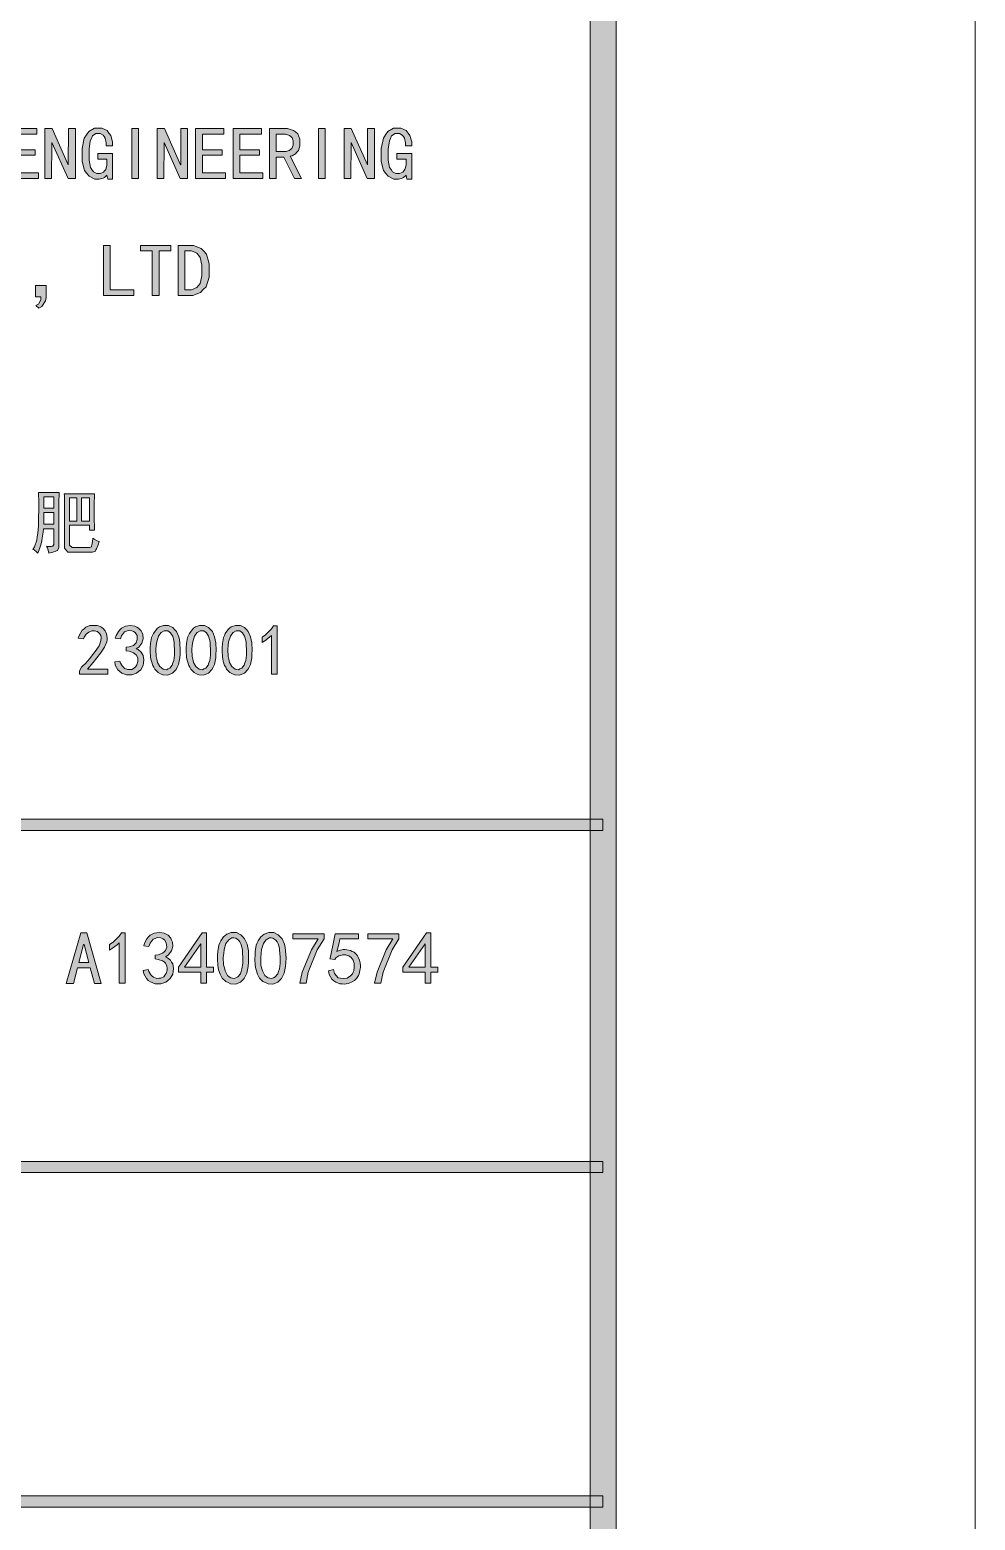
# Model space of a CAD drawing. Header units: millimetres. Extents: x 0 to 586, y 0 to 414.
# Drawn here: x 560.59 to 585.63, y 332.33 to 371.81 of the extents above; entities that cross this region are included whole.
import ezdxf

# ---------------------------------------------------------------- set-up
doc = ezdxf.new("R2010")
doc.units = ezdxf.units.MM

msp = doc.modelspace()

# ---------------------------------------------------------------- hatches: boundary and pattern name
h = msp.add_hatch(color=0)
h.dxf.hatch_style = 2
h.paths.add_polyline_path([(576.117861, 9.514417), (575.429944, 10.205861), (575.429944, 403.877639), (576.117861, 404.569083)])
h = msp.add_hatch(color=0)
h.dxf.hatch_style = 2
h.paths.add_polyline_path([(560.817889, 367.873139), (560.031194, 367.873139), (560.031194, 369.196056), (560.779083, 369.196056), (560.779083, 369.047889), (560.207583, 369.047889), (560.207583, 368.638667), (560.733222, 368.638667), (560.733222, 368.4905), (560.207583, 368.4905), (560.207583, 368.021306), (560.817889, 368.021306)])
h = msp.add_hatch(color=0)
h.dxf.hatch_style = 2
h.paths.add_polyline_path([(561.795083, 367.873139), (561.601056, 367.873139), (561.174194, 368.832694), (561.167139, 367.873139), (560.99075, 367.873139), (560.99075, 369.196056), (561.18125, 369.196056), (561.608111, 368.2365), (561.615167, 369.196056), (561.795083, 369.196056)])
h = msp.add_hatch(color=0)
h.dxf.hatch_style = 2
h.paths.add_polyline_path([(562.782861, 367.8555), (562.652333, 367.8555), (562.631167, 367.964861), (562.613528, 367.943694), (562.567667, 367.904889), (562.532389, 367.88725), (562.500639, 367.873139), (562.430083, 367.8555), (562.391278, 367.8555), (562.310139, 367.8555), (562.161972, 367.933111), (562.098472, 368.007194), (562.034972, 368.084806), (561.971472, 368.324694), (561.971472, 368.4905), (561.971472, 368.673944), (562.031444, 368.945583), (562.087889, 369.033778), (562.147861, 369.121972), (562.303083, 369.210167), (562.405389, 369.210167), (562.493583, 369.210167), (562.634694, 369.146667), (562.684083, 369.079639), (562.733472, 369.012611), (562.782861, 368.843278), (562.782861, 368.737444), (562.613528, 368.737444), (562.613528, 368.822111), (562.588833, 368.942056), (562.560611, 368.984389), (562.532389, 369.023194), (562.454778, 369.065528), (562.405389, 369.065528), (562.341889, 369.065528), (562.250167, 369.002028), (562.218417, 368.935), (562.190194, 368.8715), (562.158444, 368.656306), (562.158444, 368.508139), (562.158444, 368.3635), (562.19725, 368.165944), (562.236056, 368.113028), (562.274861, 368.056583), (562.363056, 368.003667), (562.412444, 368.003667), (562.461833, 368.003667), (562.542972, 368.042472), (562.571194, 368.07775), (562.599417, 368.113028), (562.631167, 368.229444), (562.631167, 368.307056), (562.631167, 368.391722), (562.391278, 368.391722), (562.391278, 368.536361), (562.782861, 368.536361)])
h = msp.add_hatch(color=0)
h.dxf.hatch_style = 2
h.paths.add_polyline_path([(563.463722, 367.873139), (563.287333, 367.873139), (563.287333, 369.196056), (563.463722, 369.196056)])
h = msp.add_hatch(color=0)
h.dxf.hatch_style = 2
h.paths.add_polyline_path([(564.765472, 367.873139), (564.571444, 367.873139), (564.144583, 368.832694), (564.137528, 367.873139), (563.961139, 367.873139), (563.961139, 369.196056), (564.155167, 369.196056), (564.5785, 368.2365), (564.589083, 368.2365), (564.589083, 369.196056), (564.765472, 369.196056)])
h = msp.add_hatch(color=0)
h.dxf.hatch_style = 2
h.paths.add_polyline_path([(565.770889, 367.873139), (564.980667, 367.873139), (564.980667, 369.196056), (565.732083, 369.196056), (565.732083, 369.047889), (565.160583, 369.047889), (565.160583, 368.638667), (565.686222, 368.638667), (565.686222, 368.4905), (565.160583, 368.4905), (565.160583, 368.021306), (565.770889, 368.021306)])
h = msp.add_hatch(color=0)
h.dxf.hatch_style = 2
h.paths.add_polyline_path([(566.762194, 367.873139), (565.971972, 367.873139), (565.971972, 369.196056), (566.723389, 369.196056), (566.723389, 369.047889), (566.151889, 369.047889), (566.151889, 368.638667), (566.677528, 368.638667), (566.677528, 368.4905), (566.151889, 368.4905), (566.151889, 368.021306), (566.762194, 368.021306)])
h = msp.add_hatch(color=0)
h.paths.add_polyline_path([(567.781722, 367.873139), (567.598278, 367.873139), (567.319583, 368.444639), (567.1185, 368.444639), (567.1185, 367.873139), (566.938583, 367.873139), (566.938583, 369.196056), (567.326639, 369.196056), (567.418361, 369.196056), (567.570056, 369.150194), (567.630028, 369.107861), (567.686472, 369.062), (567.742917, 368.917361), (567.742917, 368.815056), (567.742917, 368.737444), (567.704111, 368.6175), (567.665306, 368.575167), (567.630028, 368.532833), (567.538306, 368.479917), (567.488917, 368.469333)])
h.paths.add_polyline_path([(567.566528, 368.815056), (567.566528, 368.8715), (567.534778, 368.956167), (567.4995, 368.987917), (567.46775, 369.016139), (567.361917, 369.047889), (567.287833, 369.047889), (567.1185, 369.047889), (567.1185, 368.592806), (567.333694, 368.592806), (567.379556, 368.592806), (567.460694, 368.6175), (567.495972, 368.642194), (567.53125, 368.666889), (567.566528, 368.755083)])
h = msp.add_hatch(color=0)
h.dxf.hatch_style = 2
h.paths.add_polyline_path([(568.416722, 367.873139), (568.240333, 367.873139), (568.240333, 369.196056), (568.416722, 369.196056)])
h = msp.add_hatch(color=0)
h.dxf.hatch_style = 2
h.paths.add_polyline_path([(569.718472, 367.873139), (569.524444, 367.873139), (569.097583, 368.832694), (569.090528, 367.873139), (568.914139, 367.873139), (568.914139, 369.196056), (569.104639, 369.196056), (569.5315, 368.2365), (569.538556, 369.196056), (569.718472, 369.196056)])
h = msp.add_hatch(color=0)
h.dxf.hatch_style = 2
h.paths.add_polyline_path([(570.70625, 367.8555), (570.575722, 367.8555), (570.554556, 367.964861), (570.536917, 367.943694), (570.487528, 367.904889), (570.455778, 367.88725), (570.424028, 367.873139), (570.353472, 367.8555), (570.314667, 367.8555), (570.233528, 367.8555), (570.085361, 367.933111), (570.021861, 368.007194), (569.958361, 368.084806), (569.894861, 368.324694), (569.894861, 368.4905), (569.894861, 368.673944), (569.954833, 368.945583), (570.011278, 369.033778), (570.07125, 369.121972), (570.226472, 369.210167), (570.328778, 369.210167), (570.416972, 369.210167), (570.558083, 369.146667), (570.607472, 369.079639), (570.656861, 369.012611), (570.70625, 368.843278), (570.70625, 368.737444), (570.536917, 368.737444), (570.536917, 368.822111), (570.512222, 368.942056), (570.484, 368.984389), (570.455778, 369.023194), (570.378167, 369.065528), (570.328778, 369.065528), (570.265278, 369.065528), (570.173556, 369.002028), (570.141806, 368.935), (570.113583, 368.8715), (570.081833, 368.656306), (570.081833, 368.508139), (570.081833, 368.3635), (570.120639, 368.165944), (570.159444, 368.113028), (570.19825, 368.056583), (570.286444, 368.003667), (570.335833, 368.003667), (570.385222, 368.003667), (570.466361, 368.042472), (570.494583, 368.07775), (570.522806, 368.113028), (570.554556, 368.229444), (570.554556, 368.307056), (570.554556, 368.391722), (570.314667, 368.391722), (570.314667, 368.536361), (570.70625, 368.536361)])
h = msp.add_hatch(color=0)
h.dxf.hatch_style = 2
h.paths.add_polyline_path([(563.347306, 364.779278), (562.542972, 364.779278), (562.542972, 366.102194), (562.719361, 366.102194), (562.719361, 364.927444), (563.347306, 364.927444)])
h = msp.add_hatch(color=0)
h.dxf.hatch_style = 2
h.paths.add_polyline_path([(564.320972, 365.957556), (564.014056, 365.957556), (564.014056, 364.779278), (563.834139, 364.779278), (563.834139, 365.957556), (563.523694, 365.957556), (563.523694, 366.102194), (564.320972, 366.102194)])
h = msp.add_hatch(color=0)
h.paths.add_polyline_path([(565.336972, 365.438972), (565.336972, 365.259056), (565.259361, 365.008583), (565.185278, 364.930972), (565.107667, 364.856889), (564.906583, 364.779278), (564.779583, 364.779278), (564.515, 364.779278), (564.515, 366.102194), (564.779583, 366.102194), (564.920694, 366.102194), (565.132361, 366.024583), (565.199389, 365.9505), (565.266417, 365.872889), (565.336972, 365.615361)])
h.paths.add_polyline_path([(565.15, 365.438972), (565.15, 365.580083), (565.104139, 365.781167), (565.058278, 365.841139), (565.012417, 365.897583), (564.871306, 365.957556), (564.779583, 365.957556), (564.694917, 365.957556), (564.694917, 364.927444), (564.779583, 364.927444), (564.871306, 364.927444), (565.012417, 364.983889), (565.058278, 365.040333), (565.104139, 365.096778), (565.15, 365.294333)])
h = msp.add_hatch(color=0)
h.dxf.hatch_style = 2
h.paths.add_polyline_path([(560.740278, 365.036806), (561.018972, 365.036806), (561.018972, 364.726361), (561.004861, 364.631111), (560.909611, 364.486472), (560.824944, 364.440611), (560.747333, 364.511167), (560.817889, 364.549972), (560.884917, 364.662861), (560.884917, 364.740472), (560.740278, 364.740472)])
h = msp.add_hatch(color=0)
h.paths.add_polyline_path([(561.033083, 358.136472), (561.078944, 358.129417), (561.153028, 358.129417), (561.177722, 358.132944), (561.202417, 358.14), (561.227111, 358.182333), (561.227111, 358.224667), (561.227111, 358.595083), (560.951944, 358.595083), (560.941361, 358.506889), (560.920194, 358.344611), (560.906083, 358.274056), (560.891972, 358.199972), (560.839056, 358.037694), (560.80025, 357.9495), (560.7685, 357.984778), (560.701472, 358.034167), (560.666194, 358.04475), (560.712056, 358.122361), (560.772028, 358.295222), (560.786139, 358.386944), (560.80025, 358.482194), (560.817889, 358.676222), (560.821417, 358.782056), (560.821417, 358.887889), (560.824944, 359.106611), (560.824944, 359.2195), (560.824944, 359.335917), (560.821417, 359.508778), (560.817889, 359.561694), (561.368222, 359.561694), (561.364694, 359.487611), (561.361167, 359.342972), (561.361167, 359.272417), (561.361167, 358.17175), (561.361167, 358.104722), (561.325889, 358.023583), (561.294139, 358.009472), (561.258861, 357.991833), (561.160083, 357.963611), (561.093056, 357.9495), (561.082472, 357.991833), (561.05425, 358.087083)])
h.paths.add_polyline_path([(561.227111, 358.722083), (561.227111, 359.029), (560.959, 359.029), (560.959, 358.722083)])
h.paths.add_polyline_path([(561.227111, 359.145417), (561.227111, 359.445278), (560.959, 359.445278), (560.959, 359.145417)])
h = msp.add_hatch(color=0)
h.paths.add_polyline_path([(562.303083, 359.519361), (562.299556, 359.484083), (562.296028, 359.258306), (562.296028, 359.064278), (562.296028, 358.87025), (562.299556, 358.619778), (562.303083, 358.559806), (562.169028, 358.559806), (562.169028, 358.693861), (561.636333, 358.693861), (561.636333, 358.224667), (561.636333, 358.161167), (561.706889, 358.097667), (561.777444, 358.097667), (562.126694, 358.097667), (562.1655, 358.097667), (562.218417, 358.118833), (562.225472, 358.143528), (562.236056, 358.164694), (562.253694, 358.263472), (562.26075, 358.344611), (562.296028, 358.319917), (562.377167, 358.281111), (562.423028, 358.259944), (562.398333, 358.175278), (562.356, 358.062389), (562.341889, 358.034167), (562.327778, 358.005944), (562.250167, 357.977722), (562.186667, 357.977722), (561.678667, 357.977722), (561.594, 357.977722), (561.509333, 358.080028), (561.509333, 358.178806), (561.509333, 359.304167), (561.509333, 359.367667), (561.505806, 359.4735), (561.502278, 359.519361)])
h.paths.add_polyline_path([(562.169028, 358.796167), (562.169028, 359.413528), (561.960889, 359.413528), (561.960889, 358.796167)])
h.paths.add_polyline_path([(561.833889, 358.796167), (561.833889, 359.413528), (561.636333, 359.413528), (561.636333, 358.796167)])
h = msp.add_hatch(color=0)
h.dxf.hatch_style = 2
h.paths.add_polyline_path([(561.900917, 354.7745), (561.904444, 354.830944), (561.957361, 354.93325), (562.003222, 354.975583), (562.052611, 355.021444), (562.176083, 355.162556), (562.250167, 355.257806), (562.32425, 355.349528), (562.423028, 355.497694), (562.444194, 355.550611), (562.465361, 355.603528), (562.483, 355.691722), (562.475944, 355.727), (562.472417, 355.765806), (562.437139, 355.825778), (562.405389, 355.850472), (562.377167, 355.875167), (562.306611, 355.896333), (562.267806, 355.892806), (562.229, 355.889278), (562.154917, 355.857528), (562.119639, 355.832833), (562.084361, 355.808139), (562.031444, 355.727), (562.013806, 355.677611), (561.869167, 355.698778), (561.900917, 355.783444), (561.978528, 355.910444), (562.024389, 355.94925), (562.07025, 355.988056), (562.179611, 356.030389), (562.243111, 356.033917), (562.278389, 356.037444), (562.345417, 356.033917), (562.377167, 356.030389), (562.405389, 356.023333), (562.468889, 355.998639), (562.500639, 355.977472), (562.532389, 355.956306), (562.581778, 355.896333), (562.602944, 355.854), (562.624111, 355.815194), (562.638222, 355.716417), (562.634694, 355.656444), (562.627639, 355.6), (562.571194, 355.462417), (562.518278, 355.381278), (562.465361, 355.303667), (562.264278, 355.053194), (562.116111, 354.880333), (562.652333, 354.880333), (562.652333, 354.746278), (561.900917, 354.746278)])
h = msp.add_hatch(color=0)
h.dxf.hatch_style = 2
h.paths.add_polyline_path([(562.839306, 355.067306), (562.973361, 355.088472), (562.987472, 355.039083), (563.036861, 354.961472), (563.068611, 354.929722), (563.100361, 354.897972), (563.185028, 354.866222), (563.234417, 354.86975), (563.287333, 354.86975), (563.364944, 354.912083), (563.396694, 354.950889), (563.424917, 354.989694), (563.453139, 355.077889), (563.449611, 355.130806), (563.446083, 355.180194), (563.40375, 355.257806), (563.368472, 355.286028), (563.333194, 355.31425), (563.220306, 355.353056), (563.142694, 355.363639), (563.142694, 355.462417), (563.220306, 355.469472), (563.333194, 355.508278), (563.368472, 355.543556), (563.40375, 355.575306), (563.4355, 355.6635), (563.431972, 355.716417), (563.428444, 355.772861), (563.382583, 355.850472), (563.336722, 355.875167), (563.290861, 355.896333), (563.195611, 355.903389), (563.146222, 355.88575), (563.096833, 355.864583), (563.015694, 355.762278), (562.987472, 355.677611), (562.853417, 355.698778), (562.874583, 355.765806), (562.938083, 355.878694), (562.976889, 355.921028), (563.015694, 355.966889), (563.121528, 356.019806), (563.188556, 356.026861), (563.255583, 356.033917), (563.372, 356.016278), (563.421389, 355.991583), (563.470778, 355.966889), (563.541333, 355.892806), (563.5625, 355.843417), (563.583667, 355.794028), (563.590722, 355.684667), (563.573083, 355.624694), (563.558972, 355.564722), (563.474306, 355.462417), (563.40375, 355.416556), (563.456667, 355.395389), (563.534278, 355.328361), (563.5625, 355.2825), (563.590722, 355.236639), (563.608361, 355.120222), (563.601306, 355.046139), (563.590722, 354.975583), (563.527222, 354.859167), (563.470778, 354.813306), (563.414333, 354.767444), (563.287333, 354.725111), (563.216778, 354.728639), (563.146222, 354.728639), (563.02275, 354.7745), (562.973361, 354.816833), (562.920444, 354.859167), (562.853417, 354.986167)])
h = msp.add_hatch(color=0)
h.paths.add_polyline_path([(563.781222, 355.455361), (563.788278, 355.554139), (563.812972, 355.712889), (563.837667, 355.769333), (563.862361, 355.825778), (563.932917, 355.921028), (563.97525, 355.959833), (564.021111, 355.995111), (564.130472, 356.033917), (564.1975, 356.033917), (564.261, 356.033917), (564.373889, 355.981), (564.423278, 355.924556), (564.472667, 355.871639), (564.532639, 355.737583), (564.550278, 355.652917), (564.564389, 355.571778), (564.574972, 355.384806), (564.567917, 355.278972), (564.560861, 355.173139), (564.525583, 355.000278), (564.493833, 354.93325), (564.462083, 354.866222), (564.366833, 354.770972), (564.303333, 354.746278), (564.239833, 354.721583), (564.112833, 354.725111), (564.049333, 354.756861), (563.985833, 354.788611), (563.897639, 354.873278), (563.872944, 354.926194), (563.844722, 354.975583), (563.809444, 355.088472), (563.798861, 355.144917), (563.788278, 355.201361), (563.777694, 355.360111)])
h.paths.add_polyline_path([(563.939972, 355.501222), (563.929389, 355.398917), (563.936444, 355.215472), (563.954083, 355.137861), (563.971722, 355.056722), (564.035222, 354.943833), (564.077556, 354.908556), (564.119889, 354.876806), (564.208083, 354.862694), (564.250417, 354.883861), (564.296278, 354.905028), (564.359778, 354.986167), (564.380944, 355.046139), (564.402111, 355.109639), (564.423278, 355.243694), (564.423278, 355.31425), (564.423278, 355.388333), (564.416222, 355.518861), (564.412694, 355.578833), (564.405639, 355.638806), (564.373889, 355.748167), (564.345667, 355.794028), (564.317444, 355.843417), (564.243361, 355.892806), (564.1975, 355.896333), (564.148111, 355.896333), (564.066972, 355.850472), (564.031694, 355.804611), (563.996417, 355.755222), (563.950556, 355.603528)])
h = msp.add_hatch(color=0)
h.paths.add_polyline_path([(564.733722, 355.455361), (564.73725, 355.554139), (564.765472, 355.712889), (564.790167, 355.769333), (564.814861, 355.825778), (564.885417, 355.921028), (564.92775, 355.959833), (564.973611, 355.995111), (565.082972, 356.033917), (565.146472, 356.033917), (565.2135, 356.033917), (565.326389, 355.981), (565.375778, 355.924556), (565.425167, 355.871639), (565.485139, 355.737583), (565.502778, 355.652917), (565.516889, 355.571778), (565.527472, 355.384806), (565.520417, 355.278972), (565.513361, 355.173139), (565.478083, 355.000278), (565.446333, 354.93325), (565.414583, 354.866222), (565.319333, 354.770972), (565.255833, 354.746278), (565.192333, 354.721583), (565.065333, 354.725111), (565.001833, 354.756861), (564.938333, 354.788611), (564.850139, 354.873278), (564.825444, 354.926194), (564.797222, 354.975583), (564.761944, 355.088472), (564.751361, 355.144917), (564.73725, 355.201361), (564.730194, 355.360111)])
h.paths.add_polyline_path([(564.892472, 355.501222), (564.881889, 355.398917), (564.888944, 355.215472), (564.906583, 355.137861), (564.924222, 355.056722), (564.987722, 354.943833), (565.030056, 354.908556), (565.072389, 354.876806), (565.160583, 354.862694), (565.202917, 354.883861), (565.248778, 354.905028), (565.312278, 354.986167), (565.333444, 355.046139), (565.354611, 355.109639), (565.375778, 355.243694), (565.375778, 355.31425), (565.375778, 355.388333), (565.368722, 355.518861), (565.365194, 355.578833), (565.358139, 355.638806), (565.326389, 355.748167), (565.298167, 355.794028), (565.269944, 355.843417), (565.195861, 355.892806), (565.146472, 355.896333), (565.100611, 355.896333), (565.019472, 355.850472), (564.984194, 355.804611), (564.948917, 355.755222), (564.903056, 355.603528)])
h = msp.add_hatch(color=0)
h.paths.add_polyline_path([(565.686222, 355.455361), (565.68975, 355.554139), (565.717972, 355.712889), (565.742667, 355.769333), (565.767361, 355.825778), (565.837917, 355.921028), (565.88025, 355.959833), (565.926111, 355.995111), (566.035472, 356.033917), (566.098972, 356.033917), (566.166, 356.033917), (566.278889, 355.981), (566.328278, 355.924556), (566.374139, 355.871639), (566.437639, 355.737583), (566.455278, 355.652917), (566.469389, 355.571778), (566.476444, 355.384806), (566.472917, 355.278972), (566.465861, 355.173139), (566.430583, 355.000278), (566.398833, 354.93325), (566.367083, 354.866222), (566.271833, 354.770972), (566.208333, 354.746278), (566.144833, 354.721583), (566.017833, 354.725111), (565.954333, 354.756861), (565.890833, 354.788611), (565.802639, 354.873278), (565.777944, 354.926194), (565.749722, 354.975583), (565.714444, 355.088472), (565.703861, 355.144917), (565.68975, 355.201361), (565.682694, 355.360111)])
h.paths.add_polyline_path([(565.844972, 355.501222), (565.830861, 355.398917), (565.841444, 355.215472), (565.859083, 355.137861), (565.876722, 355.056722), (565.940222, 354.943833), (565.982556, 354.908556), (566.024889, 354.876806), (566.113083, 354.862694), (566.155417, 354.883861), (566.201278, 354.905028), (566.264778, 354.986167), (566.285944, 355.046139), (566.307111, 355.109639), (566.328278, 355.243694), (566.328278, 355.31425), (566.328278, 355.388333), (566.321222, 355.518861), (566.317694, 355.578833), (566.310639, 355.638806), (566.278889, 355.748167), (566.250667, 355.794028), (566.222444, 355.843417), (566.148361, 355.892806), (566.098972, 355.896333), (566.053111, 355.896333), (565.971972, 355.850472), (565.936694, 355.804611), (565.901417, 355.755222), (565.855556, 355.603528)])
h = msp.add_hatch(color=0)
h.dxf.hatch_style = 2
h.paths.add_polyline_path([(566.987972, 355.772861), (566.942111, 355.723472), (566.818639, 355.63175), (566.744556, 355.585889), (566.744556, 355.727), (566.836278, 355.7905), (566.987972, 355.942194), (567.047944, 356.026861), (567.139667, 356.026861), (567.139667, 354.746278), (566.987972, 354.746278)])
h = msp.add_hatch(color=0)
h.dxf.hatch_style = 2
h.paths.add_polyline_path([(575.772139, 350.901), (575.772139, 350.604667), (541.390417, 350.604667), (541.390417, 350.901)])
h = msp.add_hatch(color=0)
h.paths.add_polyline_path([(562.483, 346.55125), (562.299556, 346.55125), (562.190194, 346.964), (561.848, 346.964), (561.742167, 346.55125), (561.555194, 346.55125), (561.94325, 347.891806), (562.098472, 347.891806)])
h.paths.add_polyline_path([(562.151389, 347.108639), (562.027917, 347.581361), (562.013806, 347.581361), (561.886806, 347.108639)])
h = msp.add_hatch(color=0)
h.dxf.hatch_style = 2
h.paths.add_polyline_path([(562.955722, 347.627222), (562.906333, 347.577833), (562.779333, 347.482583), (562.701722, 347.433194), (562.701722, 347.581361), (562.796972, 347.648389), (562.955722, 347.803611), (563.019222, 347.891806), (563.110944, 347.891806), (563.110944, 346.561833), (562.955722, 346.561833)])
h = msp.add_hatch(color=0)
h.dxf.hatch_style = 2
h.paths.add_polyline_path([(563.590722, 346.893444), (563.728306, 346.918139), (563.745944, 346.865222), (563.795333, 346.784083), (563.830611, 346.748806), (563.865889, 346.717056), (563.954083, 346.685306), (564.003472, 346.688833), (564.056389, 346.688833), (564.141056, 346.731167), (564.169278, 346.7735), (564.201028, 346.812306), (564.22925, 346.907556), (564.225722, 346.960472), (564.222194, 347.009861), (564.179861, 347.091), (564.144583, 347.12275), (564.105778, 347.150972), (563.989361, 347.189778), (563.908222, 347.203889), (563.908222, 347.302667), (563.989361, 347.309722), (564.105778, 347.352056), (564.144583, 347.387333), (564.179861, 347.422611), (564.215139, 347.514333), (564.208083, 347.570778), (564.204556, 347.627222), (564.155167, 347.708361), (564.109306, 347.733056), (564.063444, 347.75775), (563.964667, 347.764806), (563.91175, 347.743639), (563.858833, 347.726), (563.777694, 347.616639), (563.745944, 347.528444), (563.604833, 347.549611), (563.629528, 347.620167), (563.693028, 347.736583), (563.735361, 347.782444), (563.774167, 347.828306), (563.883528, 347.88475), (563.954083, 347.891806), (564.024639, 347.898861), (564.144583, 347.881222), (564.1975, 347.856528), (564.250417, 347.831833), (564.3245, 347.754222), (564.345667, 347.701306), (564.366833, 347.648389), (564.373889, 347.5355), (564.35625, 347.472), (564.342139, 347.412028), (564.253944, 347.302667), (564.179861, 347.256806), (564.232778, 347.232111), (564.317444, 347.165083), (564.345667, 347.119222), (564.373889, 347.069833), (564.395056, 346.949889), (564.384472, 346.872278), (564.373889, 346.798194), (564.306861, 346.67825), (564.246889, 346.628861), (564.190444, 346.583), (564.059917, 346.540667), (563.985833, 346.540667), (563.91175, 346.544194), (563.78475, 346.590056), (563.728306, 346.632389), (563.675389, 346.67825), (563.604833, 346.808778)])
h = msp.add_hatch(color=0)
h.paths.add_polyline_path([(565.121778, 346.854639), (564.525583, 346.854639), (564.525583, 346.985167), (565.153528, 347.891806), (565.269944, 347.891806), (565.269944, 346.985167), (565.456917, 346.985167), (565.456917, 346.854639), (565.269944, 346.854639), (565.269944, 346.561833), (565.121778, 346.561833)])
h.paths.add_polyline_path([(565.121778, 346.985167), (565.121778, 347.599), (564.687861, 346.985167)])
h = msp.add_hatch(color=0)
h.paths.add_polyline_path([(565.56275, 347.299139), (565.566278, 347.401444), (565.598028, 347.563722), (565.622722, 347.623694), (565.647417, 347.683667), (565.717972, 347.782444), (565.763833, 347.82125), (565.809694, 347.860056), (565.926111, 347.898861), (565.993139, 347.898861), (566.060167, 347.898861), (566.180111, 347.842417), (566.2295, 347.785972), (566.278889, 347.729528), (566.345917, 347.588417), (566.360028, 347.50375), (566.377667, 347.419083), (566.384722, 347.225056), (566.381194, 347.112167), (566.374139, 347.002806), (566.335333, 346.822889), (566.303583, 346.752333), (566.268306, 346.685306), (566.169528, 346.586528), (566.106028, 346.561833), (566.039, 346.533611), (565.908472, 346.540667), (565.841444, 346.572417), (565.777944, 346.604167), (565.682694, 346.692361), (565.658, 346.745278), (565.629778, 346.801722), (565.590972, 346.914611), (565.580389, 346.974583), (565.566278, 347.034556), (565.559222, 347.196833)])
h.paths.add_polyline_path([(565.725028, 347.345), (565.714444, 347.239167), (565.7215, 347.048667), (565.742667, 346.967528), (565.760306, 346.882861), (565.823806, 346.766444), (565.869667, 346.731167), (565.915528, 346.695889), (566.003722, 346.681778), (566.049583, 346.702944), (566.098972, 346.724111), (566.166, 346.808778), (566.187167, 346.872278), (566.208333, 346.939306), (566.2295, 347.076889), (566.2295, 347.150972), (566.2295, 347.228583), (566.222444, 347.366167), (566.218917, 347.426139), (566.211861, 347.489639), (566.176583, 347.602528), (566.148361, 347.651917), (566.120139, 347.701306), (566.042528, 347.754222), (565.993139, 347.75775), (565.94375, 347.75775), (565.859083, 347.708361), (565.823806, 347.658972), (565.785, 347.609583), (565.739139, 347.450833)])
h = msp.add_hatch(color=0)
h.paths.add_polyline_path([(566.554056, 347.299139), (566.557583, 347.401444), (566.585806, 347.563722), (566.6105, 347.623694), (566.638722, 347.683667), (566.709278, 347.782444), (566.755139, 347.82125), (566.801, 347.860056), (566.917417, 347.898861), (566.984444, 347.898861), (567.051472, 347.898861), (567.167889, 347.842417), (567.220806, 347.785972), (567.270194, 347.729528), (567.337222, 347.588417), (567.351333, 347.50375), (567.365444, 347.419083), (567.376028, 347.225056), (567.368972, 347.112167), (567.365444, 347.002806), (567.326639, 346.822889), (567.294889, 346.752333), (567.259611, 346.685306), (567.160833, 346.586528), (567.097333, 346.561833), (567.030306, 346.533611), (566.899778, 346.540667), (566.83275, 346.572417), (566.765722, 346.604167), (566.674, 346.692361), (566.645778, 346.745278), (566.621083, 346.801722), (566.582278, 346.914611), (566.568167, 346.974583), (566.557583, 347.034556), (566.550528, 347.196833)])
h.paths.add_polyline_path([(566.716333, 347.345), (566.70575, 347.239167), (566.712806, 347.048667), (566.730444, 346.967528), (566.751611, 346.882861), (566.815111, 346.766444), (566.860972, 346.731167), (566.903306, 346.695889), (566.995028, 346.681778), (567.040889, 346.702944), (567.08675, 346.724111), (567.157306, 346.808778), (567.178472, 346.872278), (567.199639, 346.939306), (567.220806, 347.076889), (567.220806, 347.150972), (567.220806, 347.228583), (567.21375, 347.366167), (567.206694, 347.426139), (567.203167, 347.489639), (567.167889, 347.602528), (567.139667, 347.651917), (567.107917, 347.701306), (567.030306, 347.754222), (566.984444, 347.75775), (566.935056, 347.75775), (566.850389, 347.708361), (566.815111, 347.658972), (566.776306, 347.609583), (566.726917, 347.450833)])
h = msp.add_hatch(color=0)
h.dxf.hatch_style = 2
h.paths.add_polyline_path([(567.739389, 346.561833), (567.806417, 346.854639), (568.049833, 347.44025), (568.226222, 347.729528), (567.559472, 347.729528), (567.559472, 347.867111), (568.3885, 347.867111), (568.3885, 347.736583), (568.205056, 347.443778), (567.965167, 346.854639), (567.908722, 346.561833)])
h = msp.add_hatch(color=0)
h.dxf.hatch_style = 2
h.paths.add_polyline_path([(568.635444, 346.925194), (568.663667, 346.819361), (568.755389, 346.702944), (568.822417, 346.692361), (568.885917, 346.681778), (568.995278, 346.692361), (569.034083, 346.720583), (569.076417, 346.745278), (569.132861, 346.808778), (569.1505, 346.851111), (569.168139, 346.889917), (569.18225, 346.981639), (569.18225, 347.031028), (569.178722, 347.083944), (569.1505, 347.168611), (569.125806, 347.203889), (569.101111, 347.239167), (569.037611, 347.285028), (568.998806, 347.295611), (568.96, 347.306194), (568.875333, 347.306194), (568.825944, 347.295611), (568.776556, 347.285028), (568.698944, 347.228583), (568.667194, 347.18625), (568.536667, 347.203889), (568.543722, 347.225056), (568.617806, 347.560194), (568.681306, 347.867111), (569.291611, 347.867111), (569.291611, 347.729528), (568.797722, 347.729528), (568.780083, 347.623694), (568.741278, 347.457889), (568.720111, 347.397917), (568.780083, 347.422611), (568.885917, 347.447306), (568.938833, 347.447306), (568.988222, 347.443778), (569.083472, 347.422611), (569.129333, 347.401444), (569.178722, 347.380278), (569.24575, 347.320306), (569.266917, 347.285028), (569.288083, 347.246222), (569.319833, 347.172139), (569.326889, 347.136861), (569.337472, 347.101583), (569.344528, 347.020444), (569.344528, 346.978111), (569.341, 346.935778), (569.323361, 346.847583), (569.30925, 346.80525), (569.291611, 346.759389), (569.24575, 346.685306), (569.217528, 346.657083), (569.185778, 346.628861), (569.108167, 346.583), (569.065833, 346.565361), (569.019972, 346.547722), (568.917667, 346.533611), (568.861222, 346.537139), (568.80125, 346.540667), (568.691889, 346.583), (568.638972, 346.621806), (568.586056, 346.660611), (568.5155, 346.791139), (568.497861, 346.886389)])
h = msp.add_hatch(color=0)
h.dxf.hatch_style = 2
h.paths.add_polyline_path([(569.718472, 346.561833), (569.789028, 346.854639), (570.032444, 347.44025), (570.205306, 347.729528), (569.542083, 347.729528), (569.542083, 347.867111), (570.367583, 347.867111), (570.367583, 347.736583), (570.187667, 347.443778), (569.947778, 346.854639), (569.887806, 346.561833)])
h = msp.add_hatch(color=0)
h.paths.add_polyline_path([(571.066083, 346.854639), (570.469889, 346.854639), (570.469889, 346.985167), (571.097833, 347.891806), (571.210722, 347.891806), (571.210722, 346.985167), (571.397694, 346.985167), (571.397694, 346.854639), (571.210722, 346.854639), (571.210722, 346.561833), (571.066083, 346.561833)])
h.paths.add_polyline_path([(571.066083, 346.985167), (571.066083, 347.599), (570.632167, 346.985167)])
h = msp.add_hatch(color=0)
h.dxf.hatch_style = 2
h.paths.add_polyline_path([(575.772139, 341.838139), (575.772139, 341.541806), (541.390417, 341.541806), (541.390417, 341.838139)])
h = msp.add_hatch(color=0)
h.dxf.hatch_style = 2
h.paths.add_polyline_path([(575.772139, 332.976361), (575.772139, 332.680028), (541.390417, 332.680028), (541.390417, 332.976361)])

# ---------------------------------------------------------------- linework, layer by layer
at = {"color": 0, "lineweight": 0}
for points in [[(0, 0), (585.632278, 0), (585.632278, 414.0835), (0, 414.0835)], [(576.117861, 9.514417), (575.429944, 10.205861), (575.429944, 403.877639), (576.117861, 404.569083)], [(560.817889, 367.873139), (560.031194, 367.873139), (560.031194, 369.196056), (560.779083, 369.196056), (560.779083, 369.047889), (560.207583, 369.047889), (560.207583, 368.638667), (560.733222, 368.638667), (560.733222, 368.4905), (560.207583, 368.4905), (560.207583, 368.021306), (560.817889, 368.021306)], [(561.795083, 367.873139), (561.601056, 367.873139), (561.174194, 368.832694), (561.167139, 367.873139), (560.99075, 367.873139), (560.99075, 369.196056), (561.18125, 369.196056), (561.608111, 368.2365), (561.615167, 369.196056), (561.795083, 369.196056)], [(562.782861, 367.8555), (562.652333, 367.8555), (562.631167, 367.964861), (562.613528, 367.943694), (562.567667, 367.904889), (562.532389, 367.88725), (562.500639, 367.873139), (562.430083, 367.8555), (562.391278, 367.8555), (562.310139, 367.8555), (562.161972, 367.933111), (562.098472, 368.007194), (562.034972, 368.084806), (561.971472, 368.324694), (561.971472, 368.4905), (561.971472, 368.673944), (562.031444, 368.945583), (562.087889, 369.033778), (562.147861, 369.121972), (562.303083, 369.210167), (562.405389, 369.210167), (562.493583, 369.210167), (562.634694, 369.146667), (562.684083, 369.079639), (562.733472, 369.012611), (562.782861, 368.843278), (562.782861, 368.737444), (562.613528, 368.737444), (562.613528, 368.822111), (562.588833, 368.942056), (562.560611, 368.984389), (562.532389, 369.023194), (562.454778, 369.065528), (562.405389, 369.065528), (562.341889, 369.065528), (562.250167, 369.002028), (562.218417, 368.935), (562.190194, 368.8715), (562.158444, 368.656306), (562.158444, 368.508139), (562.158444, 368.3635), (562.19725, 368.165944), (562.236056, 368.113028), (562.274861, 368.056583), (562.363056, 368.003667), (562.412444, 368.003667), (562.461833, 368.003667), (562.542972, 368.042472), (562.571194, 368.07775), (562.599417, 368.113028), (562.631167, 368.229444), (562.631167, 368.307056), (562.631167, 368.391722), (562.391278, 368.391722), (562.391278, 368.536361), (562.782861, 368.536361)], [(563.463722, 367.873139), (563.287333, 367.873139), (563.287333, 369.196056), (563.463722, 369.196056)], [(564.765472, 367.873139), (564.571444, 367.873139), (564.144583, 368.832694), (564.137528, 367.873139), (563.961139, 367.873139), (563.961139, 369.196056), (564.155167, 369.196056), (564.5785, 368.2365), (564.589083, 368.2365), (564.589083, 369.196056), (564.765472, 369.196056)], [(565.770889, 367.873139), (564.980667, 367.873139), (564.980667, 369.196056), (565.732083, 369.196056), (565.732083, 369.047889), (565.160583, 369.047889), (565.160583, 368.638667), (565.686222, 368.638667), (565.686222, 368.4905), (565.160583, 368.4905), (565.160583, 368.021306), (565.770889, 368.021306)], [(566.762194, 367.873139), (565.971972, 367.873139), (565.971972, 369.196056), (566.723389, 369.196056), (566.723389, 369.047889), (566.151889, 369.047889), (566.151889, 368.638667), (566.677528, 368.638667), (566.677528, 368.4905), (566.151889, 368.4905), (566.151889, 368.021306), (566.762194, 368.021306)], [(567.781722, 367.873139), (567.598278, 367.873139), (567.319583, 368.444639), (567.1185, 368.444639), (567.1185, 367.873139), (566.938583, 367.873139), (566.938583, 369.196056), (567.326639, 369.196056), (567.418361, 369.196056), (567.570056, 369.150194), (567.630028, 369.107861), (567.686472, 369.062), (567.742917, 368.917361), (567.742917, 368.815056), (567.742917, 368.737444), (567.704111, 368.6175), (567.665306, 368.575167), (567.630028, 368.532833), (567.538306, 368.479917), (567.488917, 368.469333)], [(568.416722, 367.873139), (568.240333, 367.873139), (568.240333, 369.196056), (568.416722, 369.196056)], [(569.718472, 367.873139), (569.524444, 367.873139), (569.097583, 368.832694), (569.090528, 367.873139), (568.914139, 367.873139), (568.914139, 369.196056), (569.104639, 369.196056), (569.5315, 368.2365), (569.538556, 369.196056), (569.718472, 369.196056)], [(570.70625, 367.8555), (570.575722, 367.8555), (570.554556, 367.964861), (570.536917, 367.943694), (570.487528, 367.904889), (570.455778, 367.88725), (570.424028, 367.873139), (570.353472, 367.8555), (570.314667, 367.8555), (570.233528, 367.8555), (570.085361, 367.933111), (570.021861, 368.007194), (569.958361, 368.084806), (569.894861, 368.324694), (569.894861, 368.4905), (569.894861, 368.673944), (569.954833, 368.945583), (570.011278, 369.033778), (570.07125, 369.121972), (570.226472, 369.210167), (570.328778, 369.210167), (570.416972, 369.210167), (570.558083, 369.146667), (570.607472, 369.079639), (570.656861, 369.012611), (570.70625, 368.843278), (570.70625, 368.737444), (570.536917, 368.737444), (570.536917, 368.822111), (570.512222, 368.942056), (570.484, 368.984389), (570.455778, 369.023194), (570.378167, 369.065528), (570.328778, 369.065528), (570.265278, 369.065528), (570.173556, 369.002028), (570.141806, 368.935), (570.113583, 368.8715), (570.081833, 368.656306), (570.081833, 368.508139), (570.081833, 368.3635), (570.120639, 368.165944), (570.159444, 368.113028), (570.19825, 368.056583), (570.286444, 368.003667), (570.335833, 368.003667), (570.385222, 368.003667), (570.466361, 368.042472), (570.494583, 368.07775), (570.522806, 368.113028), (570.554556, 368.229444), (570.554556, 368.307056), (570.554556, 368.391722), (570.314667, 368.391722), (570.314667, 368.536361), (570.70625, 368.536361)], [(567.566528, 368.815056), (567.566528, 368.8715), (567.534778, 368.956167), (567.4995, 368.987917), (567.46775, 369.016139), (567.361917, 369.047889), (567.287833, 369.047889), (567.1185, 369.047889), (567.1185, 368.592806), (567.333694, 368.592806), (567.379556, 368.592806), (567.460694, 368.6175), (567.495972, 368.642194), (567.53125, 368.666889), (567.566528, 368.755083)], [(563.347306, 364.779278), (562.542972, 364.779278), (562.542972, 366.102194), (562.719361, 366.102194), (562.719361, 364.927444), (563.347306, 364.927444)], [(564.320972, 365.957556), (564.014056, 365.957556), (564.014056, 364.779278), (563.834139, 364.779278), (563.834139, 365.957556), (563.523694, 365.957556), (563.523694, 366.102194), (564.320972, 366.102194)], [(565.336972, 365.438972), (565.336972, 365.259056), (565.259361, 365.008583), (565.185278, 364.930972), (565.107667, 364.856889), (564.906583, 364.779278), (564.779583, 364.779278), (564.515, 364.779278), (564.515, 366.102194), (564.779583, 366.102194), (564.920694, 366.102194), (565.132361, 366.024583), (565.199389, 365.9505), (565.266417, 365.872889), (565.336972, 365.615361)], [(565.15, 365.438972), (565.15, 365.580083), (565.104139, 365.781167), (565.058278, 365.841139), (565.012417, 365.897583), (564.871306, 365.957556), (564.779583, 365.957556), (564.694917, 365.957556), (564.694917, 364.927444), (564.779583, 364.927444), (564.871306, 364.927444), (565.012417, 364.983889), (565.058278, 365.040333), (565.104139, 365.096778), (565.15, 365.294333)], [(560.740278, 365.036806), (561.018972, 365.036806), (561.018972, 364.726361), (561.004861, 364.631111), (560.909611, 364.486472), (560.824944, 364.440611), (560.747333, 364.511167), (560.817889, 364.549972), (560.884917, 364.662861), (560.884917, 364.740472), (560.740278, 364.740472)], [(561.033083, 358.136472), (561.078944, 358.129417), (561.153028, 358.129417), (561.177722, 358.132944), (561.202417, 358.14), (561.227111, 358.182333), (561.227111, 358.224667), (561.227111, 358.595083), (560.951944, 358.595083), (560.941361, 358.506889), (560.920194, 358.344611), (560.906083, 358.274056), (560.891972, 358.199972), (560.839056, 358.037694), (560.80025, 357.9495), (560.7685, 357.984778), (560.701472, 358.034167), (560.666194, 358.04475), (560.712056, 358.122361), (560.772028, 358.295222), (560.786139, 358.386944), (560.80025, 358.482194), (560.817889, 358.676222), (560.821417, 358.782056), (560.821417, 358.887889), (560.824944, 359.106611), (560.824944, 359.2195), (560.824944, 359.335917), (560.821417, 359.508778), (560.817889, 359.561694), (561.368222, 359.561694), (561.364694, 359.487611), (561.361167, 359.342972), (561.361167, 359.272417), (561.361167, 358.17175), (561.361167, 358.104722), (561.325889, 358.023583), (561.294139, 358.009472), (561.258861, 357.991833), (561.160083, 357.963611), (561.093056, 357.9495), (561.082472, 357.991833), (561.05425, 358.087083)], [(561.227111, 359.145417), (561.227111, 359.445278), (560.959, 359.445278), (560.959, 359.145417)], [(562.303083, 359.519361), (562.299556, 359.484083), (562.296028, 359.258306), (562.296028, 359.064278), (562.296028, 358.87025), (562.299556, 358.619778), (562.303083, 358.559806), (562.169028, 358.559806), (562.169028, 358.693861), (561.636333, 358.693861), (561.636333, 358.224667), (561.636333, 358.161167), (561.706889, 358.097667), (561.777444, 358.097667), (562.126694, 358.097667), (562.1655, 358.097667), (562.218417, 358.118833), (562.225472, 358.143528), (562.236056, 358.164694), (562.253694, 358.263472), (562.26075, 358.344611), (562.296028, 358.319917), (562.377167, 358.281111), (562.423028, 358.259944), (562.398333, 358.175278), (562.356, 358.062389), (562.341889, 358.034167), (562.327778, 358.005944), (562.250167, 357.977722), (562.186667, 357.977722), (561.678667, 357.977722), (561.594, 357.977722), (561.509333, 358.080028), (561.509333, 358.178806), (561.509333, 359.304167), (561.509333, 359.367667), (561.505806, 359.4735), (561.502278, 359.519361)], [(561.833889, 358.796167), (561.833889, 359.413528), (561.636333, 359.413528), (561.636333, 358.796167)], [(562.169028, 358.796167), (562.169028, 359.413528), (561.960889, 359.413528), (561.960889, 358.796167)], [(561.227111, 358.722083), (561.227111, 359.029), (560.959, 359.029), (560.959, 358.722083)], [(561.900917, 354.7745), (561.904444, 354.830944), (561.957361, 354.93325), (562.003222, 354.975583), (562.052611, 355.021444), (562.176083, 355.162556), (562.250167, 355.257806), (562.32425, 355.349528), (562.423028, 355.497694), (562.444194, 355.550611), (562.465361, 355.603528), (562.483, 355.691722), (562.475944, 355.727), (562.472417, 355.765806), (562.437139, 355.825778), (562.405389, 355.850472), (562.377167, 355.875167), (562.306611, 355.896333), (562.267806, 355.892806), (562.229, 355.889278), (562.154917, 355.857528), (562.119639, 355.832833), (562.084361, 355.808139), (562.031444, 355.727), (562.013806, 355.677611), (561.869167, 355.698778), (561.900917, 355.783444), (561.978528, 355.910444), (562.024389, 355.94925), (562.07025, 355.988056), (562.179611, 356.030389), (562.243111, 356.033917), (562.278389, 356.037444), (562.345417, 356.033917), (562.377167, 356.030389), (562.405389, 356.023333), (562.468889, 355.998639), (562.500639, 355.977472), (562.532389, 355.956306), (562.581778, 355.896333), (562.602944, 355.854), (562.624111, 355.815194), (562.638222, 355.716417), (562.634694, 355.656444), (562.627639, 355.6), (562.571194, 355.462417), (562.518278, 355.381278), (562.465361, 355.303667), (562.264278, 355.053194), (562.116111, 354.880333), (562.652333, 354.880333), (562.652333, 354.746278), (561.900917, 354.746278)], [(562.839306, 355.067306), (562.973361, 355.088472), (562.987472, 355.039083), (563.036861, 354.961472), (563.068611, 354.929722), (563.100361, 354.897972), (563.185028, 354.866222), (563.234417, 354.86975), (563.287333, 354.86975), (563.364944, 354.912083), (563.396694, 354.950889), (563.424917, 354.989694), (563.453139, 355.077889), (563.449611, 355.130806), (563.446083, 355.180194), (563.40375, 355.257806), (563.368472, 355.286028), (563.333194, 355.31425), (563.220306, 355.353056), (563.142694, 355.363639), (563.142694, 355.462417), (563.220306, 355.469472), (563.333194, 355.508278), (563.368472, 355.543556), (563.40375, 355.575306), (563.4355, 355.6635), (563.431972, 355.716417), (563.428444, 355.772861), (563.382583, 355.850472), (563.336722, 355.875167), (563.290861, 355.896333), (563.195611, 355.903389), (563.146222, 355.88575), (563.096833, 355.864583), (563.015694, 355.762278), (562.987472, 355.677611), (562.853417, 355.698778), (562.874583, 355.765806), (562.938083, 355.878694), (562.976889, 355.921028), (563.015694, 355.966889), (563.121528, 356.019806), (563.188556, 356.026861), (563.255583, 356.033917), (563.372, 356.016278), (563.421389, 355.991583), (563.470778, 355.966889), (563.541333, 355.892806), (563.5625, 355.843417), (563.583667, 355.794028), (563.590722, 355.684667), (563.573083, 355.624694), (563.558972, 355.564722), (563.474306, 355.462417), (563.40375, 355.416556), (563.456667, 355.395389), (563.534278, 355.328361), (563.5625, 355.2825), (563.590722, 355.236639), (563.608361, 355.120222), (563.601306, 355.046139), (563.590722, 354.975583), (563.527222, 354.859167), (563.470778, 354.813306), (563.414333, 354.767444), (563.287333, 354.725111), (563.216778, 354.728639), (563.146222, 354.728639), (563.02275, 354.7745), (562.973361, 354.816833), (562.920444, 354.859167), (562.853417, 354.986167)], [(563.781222, 355.455361), (563.788278, 355.554139), (563.812972, 355.712889), (563.837667, 355.769333), (563.862361, 355.825778), (563.932917, 355.921028), (563.97525, 355.959833), (564.021111, 355.995111), (564.130472, 356.033917), (564.1975, 356.033917), (564.261, 356.033917), (564.373889, 355.981), (564.423278, 355.924556), (564.472667, 355.871639), (564.532639, 355.737583), (564.550278, 355.652917), (564.564389, 355.571778), (564.574972, 355.384806), (564.567917, 355.278972), (564.560861, 355.173139), (564.525583, 355.000278), (564.493833, 354.93325), (564.462083, 354.866222), (564.366833, 354.770972), (564.303333, 354.746278), (564.239833, 354.721583), (564.112833, 354.725111), (564.049333, 354.756861), (563.985833, 354.788611), (563.897639, 354.873278), (563.872944, 354.926194), (563.844722, 354.975583), (563.809444, 355.088472), (563.798861, 355.144917), (563.788278, 355.201361), (563.777694, 355.360111)], [(563.939972, 355.501222), (563.929389, 355.398917), (563.936444, 355.215472), (563.954083, 355.137861), (563.971722, 355.056722), (564.035222, 354.943833), (564.077556, 354.908556), (564.119889, 354.876806), (564.208083, 354.862694), (564.250417, 354.883861), (564.296278, 354.905028), (564.359778, 354.986167), (564.380944, 355.046139), (564.402111, 355.109639), (564.423278, 355.243694), (564.423278, 355.31425), (564.423278, 355.388333), (564.416222, 355.518861), (564.412694, 355.578833), (564.405639, 355.638806), (564.373889, 355.748167), (564.345667, 355.794028), (564.317444, 355.843417), (564.243361, 355.892806), (564.1975, 355.896333), (564.148111, 355.896333), (564.066972, 355.850472), (564.031694, 355.804611), (563.996417, 355.755222), (563.950556, 355.603528)], [(564.733722, 355.455361), (564.73725, 355.554139), (564.765472, 355.712889), (564.790167, 355.769333), (564.814861, 355.825778), (564.885417, 355.921028), (564.92775, 355.959833), (564.973611, 355.995111), (565.082972, 356.033917), (565.146472, 356.033917), (565.2135, 356.033917), (565.326389, 355.981), (565.375778, 355.924556), (565.425167, 355.871639), (565.485139, 355.737583), (565.502778, 355.652917), (565.516889, 355.571778), (565.527472, 355.384806), (565.520417, 355.278972), (565.513361, 355.173139), (565.478083, 355.000278), (565.446333, 354.93325), (565.414583, 354.866222), (565.319333, 354.770972), (565.255833, 354.746278), (565.192333, 354.721583), (565.065333, 354.725111), (565.001833, 354.756861), (564.938333, 354.788611), (564.850139, 354.873278), (564.825444, 354.926194), (564.797222, 354.975583), (564.761944, 355.088472), (564.751361, 355.144917), (564.73725, 355.201361), (564.730194, 355.360111)], [(564.892472, 355.501222), (564.881889, 355.398917), (564.888944, 355.215472), (564.906583, 355.137861), (564.924222, 355.056722), (564.987722, 354.943833), (565.030056, 354.908556), (565.072389, 354.876806), (565.160583, 354.862694), (565.202917, 354.883861), (565.248778, 354.905028), (565.312278, 354.986167), (565.333444, 355.046139), (565.354611, 355.109639), (565.375778, 355.243694), (565.375778, 355.31425), (565.375778, 355.388333), (565.368722, 355.518861), (565.365194, 355.578833), (565.358139, 355.638806), (565.326389, 355.748167), (565.298167, 355.794028), (565.269944, 355.843417), (565.195861, 355.892806), (565.146472, 355.896333), (565.100611, 355.896333), (565.019472, 355.850472), (564.984194, 355.804611), (564.948917, 355.755222), (564.903056, 355.603528)], [(565.686222, 355.455361), (565.68975, 355.554139), (565.717972, 355.712889), (565.742667, 355.769333), (565.767361, 355.825778), (565.837917, 355.921028), (565.88025, 355.959833), (565.926111, 355.995111), (566.035472, 356.033917), (566.098972, 356.033917), (566.166, 356.033917), (566.278889, 355.981), (566.328278, 355.924556), (566.374139, 355.871639), (566.437639, 355.737583), (566.455278, 355.652917), (566.469389, 355.571778), (566.476444, 355.384806), (566.472917, 355.278972), (566.465861, 355.173139), (566.430583, 355.000278), (566.398833, 354.93325), (566.367083, 354.866222), (566.271833, 354.770972), (566.208333, 354.746278), (566.144833, 354.721583), (566.017833, 354.725111), (565.954333, 354.756861), (565.890833, 354.788611), (565.802639, 354.873278), (565.777944, 354.926194), (565.749722, 354.975583), (565.714444, 355.088472), (565.703861, 355.144917), (565.68975, 355.201361), (565.682694, 355.360111)], [(565.844972, 355.501222), (565.830861, 355.398917), (565.841444, 355.215472), (565.859083, 355.137861), (565.876722, 355.056722), (565.940222, 354.943833), (565.982556, 354.908556), (566.024889, 354.876806), (566.113083, 354.862694), (566.155417, 354.883861), (566.201278, 354.905028), (566.264778, 354.986167), (566.285944, 355.046139), (566.307111, 355.109639), (566.328278, 355.243694), (566.328278, 355.31425), (566.328278, 355.388333), (566.321222, 355.518861), (566.317694, 355.578833), (566.310639, 355.638806), (566.278889, 355.748167), (566.250667, 355.794028), (566.222444, 355.843417), (566.148361, 355.892806), (566.098972, 355.896333), (566.053111, 355.896333), (565.971972, 355.850472), (565.936694, 355.804611), (565.901417, 355.755222), (565.855556, 355.603528)], [(566.987972, 355.772861), (566.942111, 355.723472), (566.818639, 355.63175), (566.744556, 355.585889), (566.744556, 355.727), (566.836278, 355.7905), (566.987972, 355.942194), (567.047944, 356.026861), (567.139667, 356.026861), (567.139667, 354.746278), (566.987972, 354.746278)], [(575.772139, 350.901), (575.772139, 350.604667), (541.390417, 350.604667), (541.390417, 350.901)], [(562.483, 346.55125), (562.299556, 346.55125), (562.190194, 346.964), (561.848, 346.964), (561.742167, 346.55125), (561.555194, 346.55125), (561.94325, 347.891806), (562.098472, 347.891806)], [(562.955722, 347.627222), (562.906333, 347.577833), (562.779333, 347.482583), (562.701722, 347.433194), (562.701722, 347.581361), (562.796972, 347.648389), (562.955722, 347.803611), (563.019222, 347.891806), (563.110944, 347.891806), (563.110944, 346.561833), (562.955722, 346.561833)], [(563.590722, 346.893444), (563.728306, 346.918139), (563.745944, 346.865222), (563.795333, 346.784083), (563.830611, 346.748806), (563.865889, 346.717056), (563.954083, 346.685306), (564.003472, 346.688833), (564.056389, 346.688833), (564.141056, 346.731167), (564.169278, 346.7735), (564.201028, 346.812306), (564.22925, 346.907556), (564.225722, 346.960472), (564.222194, 347.009861), (564.179861, 347.091), (564.144583, 347.12275), (564.105778, 347.150972), (563.989361, 347.189778), (563.908222, 347.203889), (563.908222, 347.302667), (563.989361, 347.309722), (564.105778, 347.352056), (564.144583, 347.387333), (564.179861, 347.422611), (564.215139, 347.514333), (564.208083, 347.570778), (564.204556, 347.627222), (564.155167, 347.708361), (564.109306, 347.733056), (564.063444, 347.75775), (563.964667, 347.764806), (563.91175, 347.743639), (563.858833, 347.726), (563.777694, 347.616639), (563.745944, 347.528444), (563.604833, 347.549611), (563.629528, 347.620167), (563.693028, 347.736583), (563.735361, 347.782444), (563.774167, 347.828306), (563.883528, 347.88475), (563.954083, 347.891806), (564.024639, 347.898861), (564.144583, 347.881222), (564.1975, 347.856528), (564.250417, 347.831833), (564.3245, 347.754222), (564.345667, 347.701306), (564.366833, 347.648389), (564.373889, 347.5355), (564.35625, 347.472), (564.342139, 347.412028), (564.253944, 347.302667), (564.179861, 347.256806), (564.232778, 347.232111), (564.317444, 347.165083), (564.345667, 347.119222), (564.373889, 347.069833), (564.395056, 346.949889), (564.384472, 346.872278), (564.373889, 346.798194), (564.306861, 346.67825), (564.246889, 346.628861), (564.190444, 346.583), (564.059917, 346.540667), (563.985833, 346.540667), (563.91175, 346.544194), (563.78475, 346.590056), (563.728306, 346.632389), (563.675389, 346.67825), (563.604833, 346.808778)], [(565.121778, 346.854639), (564.525583, 346.854639), (564.525583, 346.985167), (565.153528, 347.891806), (565.269944, 347.891806), (565.269944, 346.985167), (565.456917, 346.985167), (565.456917, 346.854639), (565.269944, 346.854639), (565.269944, 346.561833), (565.121778, 346.561833)], [(565.56275, 347.299139), (565.566278, 347.401444), (565.598028, 347.563722), (565.622722, 347.623694), (565.647417, 347.683667), (565.717972, 347.782444), (565.763833, 347.82125), (565.809694, 347.860056), (565.926111, 347.898861), (565.993139, 347.898861), (566.060167, 347.898861), (566.180111, 347.842417), (566.2295, 347.785972), (566.278889, 347.729528), (566.345917, 347.588417), (566.360028, 347.50375), (566.377667, 347.419083), (566.384722, 347.225056), (566.381194, 347.112167), (566.374139, 347.002806), (566.335333, 346.822889), (566.303583, 346.752333), (566.268306, 346.685306), (566.169528, 346.586528), (566.106028, 346.561833), (566.039, 346.533611), (565.908472, 346.540667), (565.841444, 346.572417), (565.777944, 346.604167), (565.682694, 346.692361), (565.658, 346.745278), (565.629778, 346.801722), (565.590972, 346.914611), (565.580389, 346.974583), (565.566278, 347.034556), (565.559222, 347.196833)], [(566.554056, 347.299139), (566.557583, 347.401444), (566.585806, 347.563722), (566.6105, 347.623694), (566.638722, 347.683667), (566.709278, 347.782444), (566.755139, 347.82125), (566.801, 347.860056), (566.917417, 347.898861), (566.984444, 347.898861), (567.051472, 347.898861), (567.167889, 347.842417), (567.220806, 347.785972), (567.270194, 347.729528), (567.337222, 347.588417), (567.351333, 347.50375), (567.365444, 347.419083), (567.376028, 347.225056), (567.368972, 347.112167), (567.365444, 347.002806), (567.326639, 346.822889), (567.294889, 346.752333), (567.259611, 346.685306), (567.160833, 346.586528), (567.097333, 346.561833), (567.030306, 346.533611), (566.899778, 346.540667), (566.83275, 346.572417), (566.765722, 346.604167), (566.674, 346.692361), (566.645778, 346.745278), (566.621083, 346.801722), (566.582278, 346.914611), (566.568167, 346.974583), (566.557583, 347.034556), (566.550528, 347.196833)], [(567.739389, 346.561833), (567.806417, 346.854639), (568.049833, 347.44025), (568.226222, 347.729528), (567.559472, 347.729528), (567.559472, 347.867111), (568.3885, 347.867111), (568.3885, 347.736583), (568.205056, 347.443778), (567.965167, 346.854639), (567.908722, 346.561833)], [(568.635444, 346.925194), (568.663667, 346.819361), (568.755389, 346.702944), (568.822417, 346.692361), (568.885917, 346.681778), (568.995278, 346.692361), (569.034083, 346.720583), (569.076417, 346.745278), (569.132861, 346.808778), (569.1505, 346.851111), (569.168139, 346.889917), (569.18225, 346.981639), (569.18225, 347.031028), (569.178722, 347.083944), (569.1505, 347.168611), (569.125806, 347.203889), (569.101111, 347.239167), (569.037611, 347.285028), (568.998806, 347.295611), (568.96, 347.306194), (568.875333, 347.306194), (568.825944, 347.295611), (568.776556, 347.285028), (568.698944, 347.228583), (568.667194, 347.18625), (568.536667, 347.203889), (568.543722, 347.225056), (568.617806, 347.560194), (568.681306, 347.867111), (569.291611, 347.867111), (569.291611, 347.729528), (568.797722, 347.729528), (568.780083, 347.623694), (568.741278, 347.457889), (568.720111, 347.397917), (568.780083, 347.422611), (568.885917, 347.447306), (568.938833, 347.447306), (568.988222, 347.443778), (569.083472, 347.422611), (569.129333, 347.401444), (569.178722, 347.380278), (569.24575, 347.320306), (569.266917, 347.285028), (569.288083, 347.246222), (569.319833, 347.172139), (569.326889, 347.136861), (569.337472, 347.101583), (569.344528, 347.020444), (569.344528, 346.978111), (569.341, 346.935778), (569.323361, 346.847583), (569.30925, 346.80525), (569.291611, 346.759389), (569.24575, 346.685306), (569.217528, 346.657083), (569.185778, 346.628861), (569.108167, 346.583), (569.065833, 346.565361), (569.019972, 346.547722), (568.917667, 346.533611), (568.861222, 346.537139), (568.80125, 346.540667), (568.691889, 346.583), (568.638972, 346.621806), (568.586056, 346.660611), (568.5155, 346.791139), (568.497861, 346.886389)], [(569.718472, 346.561833), (569.789028, 346.854639), (570.032444, 347.44025), (570.205306, 347.729528), (569.542083, 347.729528), (569.542083, 347.867111), (570.367583, 347.867111), (570.367583, 347.736583), (570.187667, 347.443778), (569.947778, 346.854639), (569.887806, 346.561833)], [(571.066083, 346.854639), (570.469889, 346.854639), (570.469889, 346.985167), (571.097833, 347.891806), (571.210722, 347.891806), (571.210722, 346.985167), (571.397694, 346.985167), (571.397694, 346.854639), (571.210722, 346.854639), (571.210722, 346.561833), (571.066083, 346.561833)], [(562.151389, 347.108639), (562.027917, 347.581361), (562.013806, 347.581361), (561.886806, 347.108639)], [(565.121778, 346.985167), (565.121778, 347.599), (564.687861, 346.985167)], [(565.725028, 347.345), (565.714444, 347.239167), (565.7215, 347.048667), (565.742667, 346.967528), (565.760306, 346.882861), (565.823806, 346.766444), (565.869667, 346.731167), (565.915528, 346.695889), (566.003722, 346.681778), (566.049583, 346.702944), (566.098972, 346.724111), (566.166, 346.808778), (566.187167, 346.872278), (566.208333, 346.939306), (566.2295, 347.076889), (566.2295, 347.150972), (566.2295, 347.228583), (566.222444, 347.366167), (566.218917, 347.426139), (566.211861, 347.489639), (566.176583, 347.602528), (566.148361, 347.651917), (566.120139, 347.701306), (566.042528, 347.754222), (565.993139, 347.75775), (565.94375, 347.75775), (565.859083, 347.708361), (565.823806, 347.658972), (565.785, 347.609583), (565.739139, 347.450833)], [(566.716333, 347.345), (566.70575, 347.239167), (566.712806, 347.048667), (566.730444, 346.967528), (566.751611, 346.882861), (566.815111, 346.766444), (566.860972, 346.731167), (566.903306, 346.695889), (566.995028, 346.681778), (567.040889, 346.702944), (567.08675, 346.724111), (567.157306, 346.808778), (567.178472, 346.872278), (567.199639, 346.939306), (567.220806, 347.076889), (567.220806, 347.150972), (567.220806, 347.228583), (567.21375, 347.366167), (567.206694, 347.426139), (567.203167, 347.489639), (567.167889, 347.602528), (567.139667, 347.651917), (567.107917, 347.701306), (567.030306, 347.754222), (566.984444, 347.75775), (566.935056, 347.75775), (566.850389, 347.708361), (566.815111, 347.658972), (566.776306, 347.609583), (566.726917, 347.450833)], [(571.066083, 346.985167), (571.066083, 347.599), (570.632167, 346.985167)], [(575.772139, 341.838139), (575.772139, 341.541806), (541.390417, 341.541806), (541.390417, 341.838139)], [(575.772139, 332.976361), (575.772139, 332.680028), (541.390417, 332.680028), (541.390417, 332.976361)]]:
    msp.add_lwpolyline(points, close=True, dxfattribs=at)

doc.saveas('drawing.dxf')
